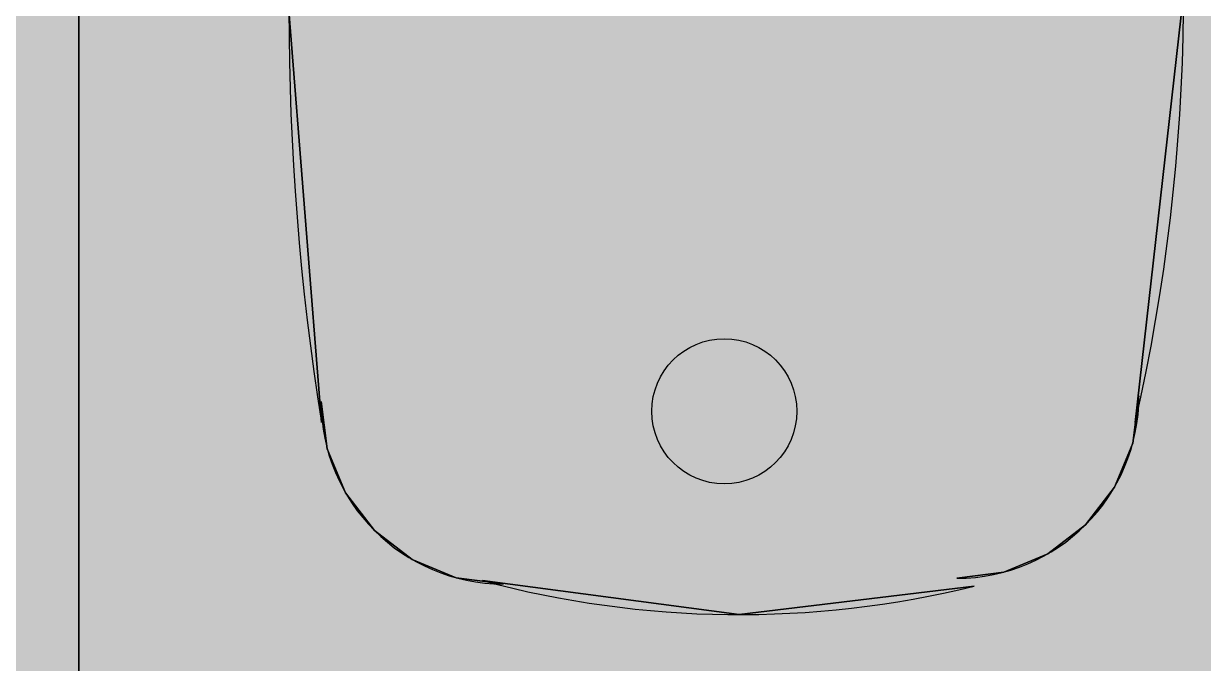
# Model space of a CAD drawing. Header units: inches. Extents: x 613227 to 772276, y -183327 to -97364.
# Drawn here: x 656520.5 to 657006, y -120420 to -120156.9 of the extents above; entities that cross this region are included whole.
import ezdxf

# ---------------------------------------------------------------- set-up
doc = ezdxf.new("R2010")
doc.units = ezdxf.units.IN
doc.header["$MEASUREMENT"] = 0
doc.layers.add('HL-TMP', color=7, linetype='Continuous')
doc.layers.add('SHOPFITTING', color=4, linetype='Continuous')

msp = doc.modelspace()

# ---------------------------------------------------------------- hatches: boundary and pattern name
at = {"layer": 'HL-TMP', "true_color": 0xcccc20}
msp.add_hatch(color=52, dxfattribs=at).paths.add_polyline_path([(657213.35, -119326.6), (656013.35, -119326.6), (656013.35, -118836.6), (653513.35, -118836.6), (653513.35, -117471.6), (653513.35, -114726.6), (653113.36, -114726.6), (653113.36, -114636.6), (652213.36, -114636.6), (652213.36, -115777.1), (652213.36, -118726.6), (652413.35, -118726.6), (652413.35, -118836.6), (650258.35, -118836.6), (650258.35, -114726.6), (647213.35, -114726.6), (647213.35, -118726.6), (647613.35, -118726.6), (647613.35, -119326.6), (647213.35, -119326.6), (647213.35, -124726.6), (647613.35, -124726.6), (647613.35, -125326.6), (647163.35, -125326.6), (647163.35, -130626.6), (647513.35, -130626.6), (647513.35, -131176.6), (650258.35, -131176.6), (650258.35, -127916.59), (651078.35, -127916.59), (657213.35, -127916.59), (657213.35, -124726.35), (656613.35, -124726.35), (656613.35, -125326.6), (656013.35, -125326.6), (656013.35, -124726.35), (657213.35, -124726.35)], flags=16)

# ---------------------------------------------------------------- linework, layer by layer
at = {"layer": 'SHOPFITTING', "linetype": 'Continuous'}
for p, q in [((656543.24, -121326.6), (656543.24, -119526.6)), ((656543.24, -121326.6), (656543.24, -119526.6)), ((656543.24, -119526.6, 880), (656543.24, -121326.6, 880)), ((656543.24, -121326.6), (656543.24, -119526.6)), ((656543.24, -119526.6, 880), (656543.24, -121326.6, 880)), ((656543.24, -121326.6), (656543.24, -119526.6)), ((656543.24, -119526.6, 880), (656543.24, -121326.6, 880)), ((656977.93, -120320.97, 750), (656997.87, -120143.99, 750)), ((656997.87, -120143.99, 880), (656977.93, -120320.97, 880)), ((656977.93, -120320.97, 750), (656997.87, -120143.99, 750)), ((656997.87, -120143.99, 880), (656977.93, -120320.97, 880)), ((656977.93, -120320.97, 750), (656997.87, -120143.99, 750)), ((656997.87, -120143.99, 880), (656977.93, -120320.97, 880)), ((656977.93, -120320.97, 750), (656997.87, -120143.99, 750)), ((656997.87, -120143.99, 880), (656977.93, -120320.97, 880)), ((656977.93, -120320.97, 750), (656997.87, -120143.99, 750)), ((656997.87, -120143.99, 880), (656977.93, -120320.97, 880)), ((656977.93, -120320.97, 750), (656997.87, -120143.99, 750)), ((656997.87, -120143.99, 880), (656977.93, -120320.97, 880)), ((656977.93, -120320.97, 750), (656997.87, -120143.99, 750)), ((656997.87, -120143.99, 880), (656977.93, -120320.97, 880)), ((656977.93, -120320.97, 750), (656997.87, -120143.99, 750)), ((656997.87, -120143.99, 880), (656977.93, -120320.97, 880)), ((656977.93, -120320.97, 750), (656997.87, -120143.99, 750)), ((656997.87, -120143.99, 880), (656977.93, -120320.97, 880)), ((656977.93, -120320.97, 750), (656997.87, -120143.99, 750)), ((656997.87, -120143.99, 880), (656977.93, -120320.97, 880)), ((656629.7, -120151.6, 750), (656643.05, -120320.97, 750)), ((656643.05, -120320.97, 880), (656629.7, -120151.6, 880)), ((656629.7, -120151.6, 750), (656643.05, -120320.97, 750)), ((656643.05, -120320.97, 880), (656629.7, -120151.6, 880)), ((656629.7, -120151.6, 750), (656643.05, -120320.97, 750)), ((656643.05, -120320.97, 880), (656629.7, -120151.6, 880)), ((656629.7, -120151.6, 750), (656643.05, -120320.97, 750)), ((656643.05, -120320.97, 880), (656629.7, -120151.6, 880)), ((656629.7, -120151.6, 750), (656643.05, -120320.97, 750)), ((656643.05, -120320.97, 880), (656629.7, -120151.6, 880)), ((656629.7, -120151.6, 750), (656643.05, -120320.97, 750)), ((656643.05, -120320.97, 880), (656629.7, -120151.6, 880)), ((656629.7, -120151.6, 750), (656643.05, -120320.97, 750)), ((656643.05, -120320.97, 880), (656629.7, -120151.6, 880)), ((656629.7, -120151.6, 750), (656643.05, -120320.97, 750)), ((656643.05, -120320.97, 880), (656629.7, -120151.6, 880)), ((656629.7, -120151.6, 750), (656643.05, -120320.97, 750)), ((656643.05, -120320.97, 880), (656629.7, -120151.6, 880)), ((656629.7, -120151.6, 750), (656643.05, -120320.97, 750)), ((656643.05, -120320.97, 880), (656629.7, -120151.6, 880)), ((656976.93, -120329.41, 750), (656979.49, -120310, 750)), ((656979.49, -120310, 880), (656976.93, -120329.41, 880)), ((656976.93, -120329.41, 750), (656979.49, -120310, 750)), ((656979.49, -120310, 880), (656976.93, -120329.41, 880)), ((656976.93, -120329.41, 750), (656979.49, -120310, 750)), ((656979.49, -120310, 880), (656976.93, -120329.41, 880)), ((656976.93, -120329.41, 750), (656979.49, -120310, 750)), ((656979.49, -120310, 880), (656976.93, -120329.41, 880)), ((656976.93, -120329.41, 750), (656979.49, -120310, 750)), ((656979.49, -120310, 880), (656976.93, -120329.41, 880)), ((656976.93, -120329.41, 750), (656979.49, -120310, 750)), ((656979.49, -120310, 880), (656976.93, -120329.41, 880)), ((656976.93, -120329.41, 750), (656979.49, -120310, 750)), ((656979.49, -120310, 880), (656976.93, -120329.41, 880)), ((656976.93, -120329.41, 750), (656979.49, -120310, 750)), ((656979.49, -120310, 880), (656976.93, -120329.41, 880)), ((656976.93, -120329.41, 750), (656979.49, -120310, 750)), ((656979.49, -120310, 880), (656976.93, -120329.41, 880)), ((656976.93, -120329.41, 750), (656979.49, -120310, 750)), ((656979.49, -120310, 880), (656976.93, -120329.41, 880)), ((656979.49, -120310, 750), (656979.49, -120310, 880)), ((656979.49, -120310, 750), (656979.49, -120310, 880)), ((656979.49, -120310, 750), (656979.49, -120310, 880)), ((656979.49, -120310, 750), (656979.49, -120310, 880)), ((656979.49, -120310, 750), (656979.49, -120310, 880)), ((656979.49, -120310, 750), (656979.49, -120310, 880)), ((656979.49, -120310, 750), (656979.49, -120310, 880)), ((656979.49, -120310, 750), (656979.49, -120310, 880)), ((656979.49, -120310, 750), (656979.49, -120310, 880)), ((656979.49, -120310, 750), (656979.49, -120310, 880)), ((656642.94, -120312.33, 750), (656645.5, -120331.74, 750)), ((656645.5, -120331.74, 880), (656642.94, -120312.33, 880)), ((656642.94, -120312.33, 880), (656642.94, -120312.33, 750)), ((656642.94, -120312.33, 750), (656642.94, -120312.33, 750)), ((656642.94, -120312.33, 750), (656645.5, -120331.74, 750)), ((656645.5, -120331.74, 880), (656642.94, -120312.33, 880)), ((656642.94, -120312.33, 880), (656642.94, -120312.33, 750)), ((656642.94, -120312.33, 750), (656642.94, -120312.33, 750)), ((656642.94, -120312.33, 750), (656645.5, -120331.74, 750)), ((656645.5, -120331.74, 880), (656642.94, -120312.33, 880)), ((656642.94, -120312.33, 880), (656642.94, -120312.33, 750)), ((656642.94, -120312.33, 750), (656642.94, -120312.33, 750)), ((656642.94, -120312.33, 750), (656645.5, -120331.74, 750)), ((656645.5, -120331.74, 880), (656642.94, -120312.33, 880)), ((656642.94, -120312.33, 880), (656642.94, -120312.33, 750)), ((656642.94, -120312.33, 750), (656642.94, -120312.33, 750)), ((656642.94, -120312.33, 750), (656645.5, -120331.74, 750)), ((656645.5, -120331.74, 880), (656642.94, -120312.33, 880)), ((656642.94, -120312.33, 880), (656642.94, -120312.33, 750)), ((656642.94, -120312.33, 750), (656642.94, -120312.33, 750)), ((656642.94, -120312.33, 750), (656645.5, -120331.74, 750)), ((656645.5, -120331.74, 880), (656642.94, -120312.33, 880)), ((656642.94, -120312.33, 880), (656642.94, -120312.33, 750)), ((656642.94, -120312.33, 750), (656642.94, -120312.33, 750)), ((656642.94, -120312.33, 750), (656645.5, -120331.74, 750)), ((656645.5, -120331.74, 880), (656642.94, -120312.33, 880)), ((656642.94, -120312.33, 880), (656642.94, -120312.33, 750)), ((656642.94, -120312.33, 750), (656642.94, -120312.33, 750)), ((656642.94, -120312.33, 750), (656645.5, -120331.74, 750)), ((656645.5, -120331.74, 880), (656642.94, -120312.33, 880)), ((656642.94, -120312.33, 880), (656642.94, -120312.33, 750)), ((656642.94, -120312.33, 750), (656642.94, -120312.33, 750)), ((656642.94, -120312.33, 750), (656645.5, -120331.74, 750)), ((656645.5, -120331.74, 880), (656642.94, -120312.33, 880)), ((656642.94, -120312.33, 880), (656642.94, -120312.33, 750)), ((656642.94, -120312.33, 750), (656642.94, -120312.33, 750)), ((656642.94, -120312.33, 750), (656645.5, -120331.74, 750)), ((656645.5, -120331.74, 880), (656642.94, -120312.33, 880)), ((656642.94, -120312.33, 880), (656642.94, -120312.33, 750)), ((656642.94, -120312.33, 750), (656642.94, -120312.33, 750)), ((656643.05, -120320.97, 750), (656643.05, -120320.97, 880)), ((656643.05, -120320.97, 750), (656643.05, -120320.97, 880)), ((656643.05, -120320.97, 750), (656643.05, -120320.97, 880)), ((656643.05, -120320.97, 750), (656643.05, -120320.97, 880)), ((656643.05, -120320.97, 750), (656643.05, -120320.97, 880)), ((656643.05, -120320.97, 750), (656643.05, -120320.97, 880)), ((656643.05, -120320.97, 750), (656643.05, -120320.97, 880)), ((656643.05, -120320.97, 750), (656643.05, -120320.97, 880)), ((656643.05, -120320.97, 750), (656643.05, -120320.97, 880)), ((656643.05, -120320.97, 750), (656643.05, -120320.97, 880)), ((656977.93, -120320.97, 880), (656977.93, -120320.97, 750)), ((656977.93, -120320.97, 750), (656977.93, -120320.97, 750)), ((656977.93, -120320.97, 880), (656977.93, -120320.97, 750)), ((656977.93, -120320.97, 750), (656977.93, -120320.97, 750)), ((656977.93, -120320.97, 880), (656977.93, -120320.97, 750)), ((656977.93, -120320.97, 750), (656977.93, -120320.97, 750)), ((656977.93, -120320.97, 880), (656977.93, -120320.97, 750)), ((656977.93, -120320.97, 750), (656977.93, -120320.97, 750)), ((656977.93, -120320.97, 880), (656977.93, -120320.97, 750)), ((656977.93, -120320.97, 750), (656977.93, -120320.97, 750)), ((656977.93, -120320.97, 880), (656977.93, -120320.97, 750)), ((656977.93, -120320.97, 750), (656977.93, -120320.97, 750)), ((656977.93, -120320.97, 880), (656977.93, -120320.97, 750)), ((656977.93, -120320.97, 750), (656977.93, -120320.97, 750)), ((656977.93, -120320.97, 880), (656977.93, -120320.97, 750)), ((656977.93, -120320.97, 750), (656977.93, -120320.97, 750)), ((656977.93, -120320.97, 880), (656977.93, -120320.97, 750)), ((656977.93, -120320.97, 750), (656977.93, -120320.97, 750)), ((656977.93, -120320.97, 880), (656977.93, -120320.97, 750)), ((656977.93, -120320.97, 750), (656977.93, -120320.97, 750)), ((656969.44, -120347.5, 750), (656976.93, -120329.41, 750)), ((656976.93, -120329.41, 880), (656969.44, -120347.5, 880)), ((656969.44, -120347.5, 750), (656976.93, -120329.41, 750)), ((656976.93, -120329.41, 880), (656969.44, -120347.5, 880)), ((656969.44, -120347.5, 750), (656976.93, -120329.41, 750)), ((656976.93, -120329.41, 880), (656969.44, -120347.5, 880)), ((656969.44, -120347.5, 750), (656976.93, -120329.41, 750)), ((656976.93, -120329.41, 880), (656969.44, -120347.5, 880)), ((656969.44, -120347.5, 750), (656976.93, -120329.41, 750)), ((656976.93, -120329.41, 880), (656969.44, -120347.5, 880)), ((656969.44, -120347.5, 750), (656976.93, -120329.41, 750)), ((656976.93, -120329.41, 880), (656969.44, -120347.5, 880)), ((656969.44, -120347.5, 750), (656976.93, -120329.41, 750)), ((656976.93, -120329.41, 880), (656969.44, -120347.5, 880)), ((656969.44, -120347.5, 750), (656976.93, -120329.41, 750)), ((656976.93, -120329.41, 880), (656969.44, -120347.5, 880)), ((656969.44, -120347.5, 750), (656976.93, -120329.41, 750)), ((656976.93, -120329.41, 880), (656969.44, -120347.5, 880)), ((656969.44, -120347.5, 750), (656976.93, -120329.41, 750)), ((656976.93, -120329.41, 880), (656969.44, -120347.5, 880)), ((656976.93, -120329.41, 880), (656976.93, -120329.41, 750)), ((656976.93, -120329.41, 750), (656976.93, -120329.41, 750)), ((656976.93, -120329.41, 750), (656976.93, -120329.41, 880)), ((656976.93, -120329.41, 880), (656976.93, -120329.41, 750)), ((656976.93, -120329.41, 750), (656976.93, -120329.41, 750)), ((656976.93, -120329.41, 750), (656976.93, -120329.41, 880)), ((656976.93, -120329.41, 880), (656976.93, -120329.41, 750)), ((656976.93, -120329.41, 750), (656976.93, -120329.41, 750)), ((656976.93, -120329.41, 750), (656976.93, -120329.41, 880)), ((656976.93, -120329.41, 880), (656976.93, -120329.41, 750)), ((656976.93, -120329.41, 750), (656976.93, -120329.41, 750)), ((656976.93, -120329.41, 750), (656976.93, -120329.41, 880)), ((656976.93, -120329.41, 880), (656976.93, -120329.41, 750)), ((656976.93, -120329.41, 750), (656976.93, -120329.41, 750)), ((656976.93, -120329.41, 750), (656976.93, -120329.41, 880)), ((656976.93, -120329.41, 880), (656976.93, -120329.41, 750)), ((656976.93, -120329.41, 750), (656976.93, -120329.41, 750)), ((656976.93, -120329.41, 750), (656976.93, -120329.41, 880)), ((656976.93, -120329.41, 880), (656976.93, -120329.41, 750)), ((656976.93, -120329.41, 750), (656976.93, -120329.41, 750)), ((656976.93, -120329.41, 750), (656976.93, -120329.41, 880)), ((656976.93, -120329.41, 880), (656976.93, -120329.41, 750)), ((656976.93, -120329.41, 750), (656976.93, -120329.41, 750)), ((656976.93, -120329.41, 750), (656976.93, -120329.41, 880)), ((656976.93, -120329.41, 880), (656976.93, -120329.41, 750)), ((656976.93, -120329.41, 750), (656976.93, -120329.41, 750)), ((656976.93, -120329.41, 750), (656976.93, -120329.41, 880)), ((656976.93, -120329.41, 880), (656976.93, -120329.41, 750)), ((656976.93, -120329.41, 750), (656976.93, -120329.41, 750)), ((656976.93, -120329.41, 750), (656976.93, -120329.41, 880)), ((656645.5, -120331.74, 750), (656652.99, -120349.83, 750)), ((656652.99, -120349.83, 880), (656645.5, -120331.74, 880)), ((656645.5, -120331.74, 880), (656645.5, -120331.74, 750)), ((656645.5, -120331.74, 750), (656645.5, -120331.74, 750)), ((656645.5, -120331.74, 750), (656645.5, -120331.74, 880)), ((656645.5, -120331.74, 750), (656652.99, -120349.83, 750)), ((656652.99, -120349.83, 880), (656645.5, -120331.74, 880)), ((656645.5, -120331.74, 880), (656645.5, -120331.74, 750)), ((656645.5, -120331.74, 750), (656645.5, -120331.74, 750)), ((656645.5, -120331.74, 750), (656645.5, -120331.74, 880)), ((656645.5, -120331.74, 750), (656652.99, -120349.83, 750)), ((656652.99, -120349.83, 880), (656645.5, -120331.74, 880)), ((656645.5, -120331.74, 880), (656645.5, -120331.74, 750)), ((656645.5, -120331.74, 750), (656645.5, -120331.74, 750)), ((656645.5, -120331.74, 750), (656645.5, -120331.74, 880)), ((656645.5, -120331.74, 750), (656652.99, -120349.83, 750)), ((656652.99, -120349.83, 880), (656645.5, -120331.74, 880)), ((656645.5, -120331.74, 880), (656645.5, -120331.74, 750)), ((656645.5, -120331.74, 750), (656645.5, -120331.74, 750)), ((656645.5, -120331.74, 750), (656645.5, -120331.74, 880)), ((656645.5, -120331.74, 750), (656652.99, -120349.83, 750)), ((656652.99, -120349.83, 880), (656645.5, -120331.74, 880)), ((656645.5, -120331.74, 880), (656645.5, -120331.74, 750)), ((656645.5, -120331.74, 750), (656645.5, -120331.74, 750)), ((656645.5, -120331.74, 750), (656645.5, -120331.74, 880)), ((656645.5, -120331.74, 750), (656652.99, -120349.83, 750)), ((656652.99, -120349.83, 880), (656645.5, -120331.74, 880)), ((656645.5, -120331.74, 880), (656645.5, -120331.74, 750)), ((656645.5, -120331.74, 750), (656645.5, -120331.74, 750)), ((656645.5, -120331.74, 750), (656645.5, -120331.74, 880)), ((656645.5, -120331.74, 750), (656652.99, -120349.83, 750)), ((656652.99, -120349.83, 880), (656645.5, -120331.74, 880)), ((656645.5, -120331.74, 880), (656645.5, -120331.74, 750)), ((656645.5, -120331.74, 750), (656645.5, -120331.74, 750)), ((656645.5, -120331.74, 750), (656645.5, -120331.74, 880)), ((656645.5, -120331.74, 750), (656652.99, -120349.83, 750)), ((656652.99, -120349.83, 880), (656645.5, -120331.74, 880)), ((656645.5, -120331.74, 880), (656645.5, -120331.74, 750)), ((656645.5, -120331.74, 750), (656645.5, -120331.74, 750)), ((656645.5, -120331.74, 750), (656645.5, -120331.74, 880)), ((656645.5, -120331.74, 750), (656652.99, -120349.83, 750)), ((656652.99, -120349.83, 880), (656645.5, -120331.74, 880)), ((656645.5, -120331.74, 880), (656645.5, -120331.74, 750)), ((656645.5, -120331.74, 750), (656645.5, -120331.74, 750)), ((656645.5, -120331.74, 750), (656645.5, -120331.74, 880)), ((656645.5, -120331.74, 750), (656652.99, -120349.83, 750)), ((656652.99, -120349.83, 880), (656645.5, -120331.74, 880)), ((656645.5, -120331.74, 880), (656645.5, -120331.74, 750)), ((656645.5, -120331.74, 750), (656645.5, -120331.74, 750)), ((656645.5, -120331.74, 750), (656645.5, -120331.74, 880)), ((656652.99, -120349.83, 750), (656664.91, -120365.36, 750)), ((656664.91, -120365.36, 880), (656652.99, -120349.83, 880)), ((656652.99, -120349.83, 880), (656652.99, -120349.83, 750)), ((656652.99, -120349.83, 750), (656652.99, -120349.83, 750)), ((656652.99, -120349.83, 750), (656652.99, -120349.83, 880)), ((656652.99, -120349.83, 750), (656664.91, -120365.36, 750)), ((656664.91, -120365.36, 880), (656652.99, -120349.83, 880)), ((656652.99, -120349.83, 880), (656652.99, -120349.83, 750)), ((656652.99, -120349.83, 750), (656652.99, -120349.83, 750)), ((656652.99, -120349.83, 750), (656652.99, -120349.83, 880)), ((656652.99, -120349.83, 750), (656664.91, -120365.36, 750)), ((656664.91, -120365.36, 880), (656652.99, -120349.83, 880)), ((656652.99, -120349.83, 880), (656652.99, -120349.83, 750)), ((656652.99, -120349.83, 750), (656652.99, -120349.83, 750)), ((656652.99, -120349.83, 750), (656652.99, -120349.83, 880)), ((656652.99, -120349.83, 750), (656664.91, -120365.36, 750)), ((656664.91, -120365.36, 880), (656652.99, -120349.83, 880)), ((656652.99, -120349.83, 880), (656652.99, -120349.83, 750)), ((656652.99, -120349.83, 750), (656652.99, -120349.83, 750)), ((656652.99, -120349.83, 750), (656652.99, -120349.83, 880)), ((656652.99, -120349.83, 750), (656664.91, -120365.36, 750)), ((656664.91, -120365.36, 880), (656652.99, -120349.83, 880)), ((656652.99, -120349.83, 880), (656652.99, -120349.83, 750)), ((656652.99, -120349.83, 750), (656652.99, -120349.83, 750)), ((656652.99, -120349.83, 750), (656652.99, -120349.83, 880)), ((656652.99, -120349.83, 750), (656664.91, -120365.36, 750)), ((656664.91, -120365.36, 880), (656652.99, -120349.83, 880)), ((656652.99, -120349.83, 880), (656652.99, -120349.83, 750)), ((656652.99, -120349.83, 750), (656652.99, -120349.83, 750)), ((656652.99, -120349.83, 750), (656652.99, -120349.83, 880)), ((656652.99, -120349.83, 750), (656664.91, -120365.36, 750)), ((656664.91, -120365.36, 880), (656652.99, -120349.83, 880)), ((656652.99, -120349.83, 880), (656652.99, -120349.83, 750)), ((656652.99, -120349.83, 750), (656652.99, -120349.83, 750)), ((656652.99, -120349.83, 750), (656652.99, -120349.83, 880)), ((656652.99, -120349.83, 750), (656664.91, -120365.36, 750)), ((656664.91, -120365.36, 880), (656652.99, -120349.83, 880)), ((656652.99, -120349.83, 880), (656652.99, -120349.83, 750)), ((656652.99, -120349.83, 750), (656652.99, -120349.83, 750)), ((656652.99, -120349.83, 750), (656652.99, -120349.83, 880)), ((656652.99, -120349.83, 750), (656664.91, -120365.36, 750)), ((656664.91, -120365.36, 880), (656652.99, -120349.83, 880)), ((656652.99, -120349.83, 880), (656652.99, -120349.83, 750)), ((656652.99, -120349.83, 750), (656652.99, -120349.83, 750)), ((656652.99, -120349.83, 750), (656652.99, -120349.83, 880)), ((656652.99, -120349.83, 750), (656664.91, -120365.36, 750)), ((656664.91, -120365.36, 880), (656652.99, -120349.83, 880)), ((656652.99, -120349.83, 880), (656652.99, -120349.83, 750)), ((656652.99, -120349.83, 750), (656652.99, -120349.83, 750)), ((656652.99, -120349.83, 750), (656652.99, -120349.83, 880)), ((656957.52, -120363.04, 750), (656969.44, -120347.5, 750)), ((656969.44, -120347.5, 880), (656957.52, -120363.04, 880)), ((656957.52, -120363.04, 750), (656969.44, -120347.5, 750)), ((656969.44, -120347.5, 880), (656957.52, -120363.04, 880)), ((656957.52, -120363.04, 750), (656969.44, -120347.5, 750)), ((656969.44, -120347.5, 880), (656957.52, -120363.04, 880)), ((656957.52, -120363.04, 750), (656969.44, -120347.5, 750)), ((656969.44, -120347.5, 880), (656957.52, -120363.04, 880)), ((656957.52, -120363.04, 750), (656969.44, -120347.5, 750)), ((656969.44, -120347.5, 880), (656957.52, -120363.04, 880)), ((656957.52, -120363.04, 750), (656969.44, -120347.5, 750)), ((656969.44, -120347.5, 880), (656957.52, -120363.04, 880)), ((656957.52, -120363.04, 750), (656969.44, -120347.5, 750)), ((656969.44, -120347.5, 880), (656957.52, -120363.04, 880)), ((656957.52, -120363.04, 750), (656969.44, -120347.5, 750)), ((656969.44, -120347.5, 880), (656957.52, -120363.04, 880)), ((656957.52, -120363.04, 750), (656969.44, -120347.5, 750)), ((656969.44, -120347.5, 880), (656957.52, -120363.04, 880)), ((656957.52, -120363.04, 750), (656969.44, -120347.5, 750)), ((656969.44, -120347.5, 880), (656957.52, -120363.04, 880)), ((656969.44, -120347.5, 880), (656969.44, -120347.5, 750)), ((656969.44, -120347.5, 750), (656969.44, -120347.5, 750)), ((656969.44, -120347.5, 750), (656969.44, -120347.5, 880)), ((656969.44, -120347.5, 880), (656969.44, -120347.5, 750)), ((656969.44, -120347.5, 750), (656969.44, -120347.5, 750)), ((656969.44, -120347.5, 750), (656969.44, -120347.5, 880)), ((656969.44, -120347.5, 880), (656969.44, -120347.5, 750)), ((656969.44, -120347.5, 750), (656969.44, -120347.5, 750)), ((656969.44, -120347.5, 750), (656969.44, -120347.5, 880)), ((656969.44, -120347.5, 880), (656969.44, -120347.5, 750)), ((656969.44, -120347.5, 750), (656969.44, -120347.5, 750)), ((656969.44, -120347.5, 750), (656969.44, -120347.5, 880)), ((656969.44, -120347.5, 880), (656969.44, -120347.5, 750)), ((656969.44, -120347.5, 750), (656969.44, -120347.5, 750)), ((656969.44, -120347.5, 750), (656969.44, -120347.5, 880)), ((656969.44, -120347.5, 880), (656969.44, -120347.5, 750)), ((656969.44, -120347.5, 750), (656969.44, -120347.5, 750)), ((656969.44, -120347.5, 750), (656969.44, -120347.5, 880)), ((656969.44, -120347.5, 880), (656969.44, -120347.5, 750)), ((656969.44, -120347.5, 750), (656969.44, -120347.5, 750)), ((656969.44, -120347.5, 750), (656969.44, -120347.5, 880)), ((656969.44, -120347.5, 880), (656969.44, -120347.5, 750)), ((656969.44, -120347.5, 750), (656969.44, -120347.5, 750)), ((656969.44, -120347.5, 750), (656969.44, -120347.5, 880)), ((656969.44, -120347.5, 880), (656969.44, -120347.5, 750)), ((656969.44, -120347.5, 750), (656969.44, -120347.5, 750)), ((656969.44, -120347.5, 750), (656969.44, -120347.5, 880)), ((656969.44, -120347.5, 880), (656969.44, -120347.5, 750)), ((656969.44, -120347.5, 750), (656969.44, -120347.5, 750)), ((656969.44, -120347.5, 750), (656969.44, -120347.5, 880)), ((656941.99, -120374.96, 750), (656957.52, -120363.04, 750)), ((656957.52, -120363.04, 880), (656941.99, -120374.96, 880)), ((656941.99, -120374.96, 750), (656957.52, -120363.04, 750)), ((656957.52, -120363.04, 880), (656941.99, -120374.96, 880)), ((656941.99, -120374.96, 750), (656957.52, -120363.04, 750)), ((656957.52, -120363.04, 880), (656941.99, -120374.96, 880)), ((656941.99, -120374.96, 750), (656957.52, -120363.04, 750)), ((656957.52, -120363.04, 880), (656941.99, -120374.96, 880)), ((656941.99, -120374.96, 750), (656957.52, -120363.04, 750)), ((656957.52, -120363.04, 880), (656941.99, -120374.96, 880)), ((656941.99, -120374.96, 750), (656957.52, -120363.04, 750)), ((656957.52, -120363.04, 880), (656941.99, -120374.96, 880)), ((656941.99, -120374.96, 750), (656957.52, -120363.04, 750)), ((656957.52, -120363.04, 880), (656941.99, -120374.96, 880)), ((656941.99, -120374.96, 750), (656957.52, -120363.04, 750)), ((656957.52, -120363.04, 880), (656941.99, -120374.96, 880)), ((656941.99, -120374.96, 750), (656957.52, -120363.04, 750)), ((656957.52, -120363.04, 880), (656941.99, -120374.96, 880)), ((656941.99, -120374.96, 750), (656957.52, -120363.04, 750)), ((656957.52, -120363.04, 880), (656941.99, -120374.96, 880)), ((656957.52, -120363.04, 880), (656957.52, -120363.04, 750)), ((656957.52, -120363.04, 750), (656957.52, -120363.04, 750)), ((656957.52, -120363.04, 750), (656957.52, -120363.04, 880)), ((656957.52, -120363.04, 880), (656957.52, -120363.04, 750)), ((656957.52, -120363.04, 750), (656957.52, -120363.04, 750)), ((656957.52, -120363.04, 750), (656957.52, -120363.04, 880)), ((656957.52, -120363.04, 880), (656957.52, -120363.04, 750)), ((656957.52, -120363.04, 750), (656957.52, -120363.04, 750)), ((656957.52, -120363.04, 750), (656957.52, -120363.04, 880)), ((656957.52, -120363.04, 880), (656957.52, -120363.04, 750)), ((656957.52, -120363.04, 750), (656957.52, -120363.04, 750)), ((656957.52, -120363.04, 750), (656957.52, -120363.04, 880)), ((656957.52, -120363.04, 880), (656957.52, -120363.04, 750)), ((656957.52, -120363.04, 750), (656957.52, -120363.04, 750)), ((656957.52, -120363.04, 750), (656957.52, -120363.04, 880)), ((656957.52, -120363.04, 880), (656957.52, -120363.04, 750)), ((656957.52, -120363.04, 750), (656957.52, -120363.04, 750)), ((656957.52, -120363.04, 750), (656957.52, -120363.04, 880)), ((656957.52, -120363.04, 880), (656957.52, -120363.04, 750)), ((656957.52, -120363.04, 750), (656957.52, -120363.04, 750)), ((656957.52, -120363.04, 750), (656957.52, -120363.04, 880)), ((656957.52, -120363.04, 880), (656957.52, -120363.04, 750)), ((656957.52, -120363.04, 750), (656957.52, -120363.04, 750)), ((656957.52, -120363.04, 750), (656957.52, -120363.04, 880)), ((656957.52, -120363.04, 880), (656957.52, -120363.04, 750)), ((656957.52, -120363.04, 750), (656957.52, -120363.04, 750)), ((656957.52, -120363.04, 750), (656957.52, -120363.04, 880)), ((656957.52, -120363.04, 880), (656957.52, -120363.04, 750)), ((656957.52, -120363.04, 750), (656957.52, -120363.04, 750)), ((656957.52, -120363.04, 750), (656957.52, -120363.04, 880)), ((656664.91, -120365.36, 750), (656680.44, -120377.28, 750)), ((656680.44, -120377.28, 880), (656664.91, -120365.36, 880)), ((656664.91, -120365.36, 880), (656664.91, -120365.36, 750)), ((656664.91, -120365.36, 750), (656664.91, -120365.36, 750)), ((656664.91, -120365.36, 750), (656664.91, -120365.36, 880)), ((656664.91, -120365.36, 750), (656680.44, -120377.28, 750)), ((656680.44, -120377.28, 880), (656664.91, -120365.36, 880)), ((656664.91, -120365.36, 880), (656664.91, -120365.36, 750)), ((656664.91, -120365.36, 750), (656664.91, -120365.36, 750)), ((656664.91, -120365.36, 750), (656664.91, -120365.36, 880)), ((656664.91, -120365.36, 750), (656680.44, -120377.28, 750)), ((656680.44, -120377.28, 880), (656664.91, -120365.36, 880)), ((656664.91, -120365.36, 880), (656664.91, -120365.36, 750)), ((656664.91, -120365.36, 750), (656664.91, -120365.36, 750)), ((656664.91, -120365.36, 750), (656664.91, -120365.36, 880)), ((656664.91, -120365.36, 750), (656680.44, -120377.28, 750)), ((656680.44, -120377.28, 880), (656664.91, -120365.36, 880)), ((656664.91, -120365.36, 880), (656664.91, -120365.36, 750)), ((656664.91, -120365.36, 750), (656664.91, -120365.36, 750)), ((656664.91, -120365.36, 750), (656664.91, -120365.36, 880)), ((656664.91, -120365.36, 750), (656680.44, -120377.28, 750)), ((656680.44, -120377.28, 880), (656664.91, -120365.36, 880)), ((656664.91, -120365.36, 880), (656664.91, -120365.36, 750)), ((656664.91, -120365.36, 750), (656664.91, -120365.36, 750)), ((656664.91, -120365.36, 750), (656664.91, -120365.36, 880)), ((656664.91, -120365.36, 750), (656680.44, -120377.28, 750)), ((656680.44, -120377.28, 880), (656664.91, -120365.36, 880)), ((656664.91, -120365.36, 880), (656664.91, -120365.36, 750)), ((656664.91, -120365.36, 750), (656664.91, -120365.36, 750)), ((656664.91, -120365.36, 750), (656664.91, -120365.36, 880)), ((656664.91, -120365.36, 750), (656680.44, -120377.28, 750)), ((656680.44, -120377.28, 880), (656664.91, -120365.36, 880)), ((656664.91, -120365.36, 880), (656664.91, -120365.36, 750)), ((656664.91, -120365.36, 750), (656664.91, -120365.36, 750)), ((656664.91, -120365.36, 750), (656664.91, -120365.36, 880)), ((656664.91, -120365.36, 750), (656680.44, -120377.28, 750)), ((656680.44, -120377.28, 880), (656664.91, -120365.36, 880)), ((656664.91, -120365.36, 880), (656664.91, -120365.36, 750)), ((656664.91, -120365.36, 750), (656664.91, -120365.36, 750)), ((656664.91, -120365.36, 750), (656664.91, -120365.36, 880)), ((656664.91, -120365.36, 750), (656680.44, -120377.28, 750)), ((656680.44, -120377.28, 880), (656664.91, -120365.36, 880)), ((656664.91, -120365.36, 880), (656664.91, -120365.36, 750)), ((656664.91, -120365.36, 750), (656664.91, -120365.36, 750)), ((656664.91, -120365.36, 750), (656664.91, -120365.36, 880)), ((656664.91, -120365.36, 750), (656680.44, -120377.28, 750)), ((656680.44, -120377.28, 880), (656664.91, -120365.36, 880)), ((656664.91, -120365.36, 880), (656664.91, -120365.36, 750)), ((656664.91, -120365.36, 750), (656664.91, -120365.36, 750)), ((656664.91, -120365.36, 750), (656664.91, -120365.36, 880)), ((656680.44, -120377.28, 750), (656698.53, -120384.77, 750)), ((656698.53, -120384.77, 880), (656680.44, -120377.28, 880)), ((656680.44, -120377.28, 880), (656680.44, -120377.28, 750)), ((656680.44, -120377.28, 750), (656680.44, -120377.28, 750)), ((656680.44, -120377.28, 750), (656680.44, -120377.28, 880)), ((656680.44, -120377.28, 750), (656698.53, -120384.77, 750)), ((656698.53, -120384.77, 880), (656680.44, -120377.28, 880)), ((656680.44, -120377.28, 880), (656680.44, -120377.28, 750)), ((656680.44, -120377.28, 750), (656680.44, -120377.28, 750)), ((656680.44, -120377.28, 750), (656680.44, -120377.28, 880)), ((656680.44, -120377.28, 750), (656698.53, -120384.77, 750)), ((656698.53, -120384.77, 880), (656680.44, -120377.28, 880)), ((656680.44, -120377.28, 880), (656680.44, -120377.28, 750)), ((656680.44, -120377.28, 750), (656680.44, -120377.28, 750)), ((656680.44, -120377.28, 750), (656680.44, -120377.28, 880)), ((656680.44, -120377.28, 750), (656698.53, -120384.77, 750)), ((656698.53, -120384.77, 880), (656680.44, -120377.28, 880)), ((656680.44, -120377.28, 880), (656680.44, -120377.28, 750)), ((656680.44, -120377.28, 750), (656680.44, -120377.28, 750)), ((656680.44, -120377.28, 750), (656680.44, -120377.28, 880)), ((656680.44, -120377.28, 750), (656698.53, -120384.77, 750)), ((656698.53, -120384.77, 880), (656680.44, -120377.28, 880)), ((656680.44, -120377.28, 880), (656680.44, -120377.28, 750)), ((656680.44, -120377.28, 750), (656680.44, -120377.28, 750)), ((656680.44, -120377.28, 750), (656680.44, -120377.28, 880)), ((656680.44, -120377.28, 750), (656698.53, -120384.77, 750)), ((656698.53, -120384.77, 880), (656680.44, -120377.28, 880)), ((656680.44, -120377.28, 880), (656680.44, -120377.28, 750)), ((656680.44, -120377.28, 750), (656680.44, -120377.28, 750)), ((656680.44, -120377.28, 750), (656680.44, -120377.28, 880)), ((656680.44, -120377.28, 750), (656698.53, -120384.77, 750)), ((656698.53, -120384.77, 880), (656680.44, -120377.28, 880)), ((656680.44, -120377.28, 880), (656680.44, -120377.28, 750)), ((656680.44, -120377.28, 750), (656680.44, -120377.28, 750)), ((656680.44, -120377.28, 750), (656680.44, -120377.28, 880)), ((656680.44, -120377.28, 750), (656698.53, -120384.77, 750)), ((656698.53, -120384.77, 880), (656680.44, -120377.28, 880)), ((656680.44, -120377.28, 880), (656680.44, -120377.28, 750)), ((656680.44, -120377.28, 750), (656680.44, -120377.28, 750)), ((656680.44, -120377.28, 750), (656680.44, -120377.28, 880)), ((656680.44, -120377.28, 750), (656698.53, -120384.77, 750)), ((656698.53, -120384.77, 880), (656680.44, -120377.28, 880)), ((656680.44, -120377.28, 880), (656680.44, -120377.28, 750)), ((656680.44, -120377.28, 750), (656680.44, -120377.28, 750)), ((656680.44, -120377.28, 750), (656680.44, -120377.28, 880)), ((656680.44, -120377.28, 750), (656698.53, -120384.77, 750)), ((656698.53, -120384.77, 880), (656680.44, -120377.28, 880)), ((656680.44, -120377.28, 880), (656680.44, -120377.28, 750)), ((656680.44, -120377.28, 750), (656680.44, -120377.28, 750)), ((656680.44, -120377.28, 750), (656680.44, -120377.28, 880)), ((656923.9, -120382.45, 750), (656941.99, -120374.96, 750)), ((656941.99, -120374.96, 880), (656923.9, -120382.45, 880)), ((656923.9, -120382.45, 750), (656941.99, -120374.96, 750)), ((656941.99, -120374.96, 880), (656923.9, -120382.45, 880)), ((656923.9, -120382.45, 750), (656941.99, -120374.96, 750)), ((656941.99, -120374.96, 880), (656923.9, -120382.45, 880)), ((656923.9, -120382.45, 750), (656941.99, -120374.96, 750)), ((656941.99, -120374.96, 880), (656923.9, -120382.45, 880)), ((656923.9, -120382.45, 750), (656941.99, -120374.96, 750)), ((656941.99, -120374.96, 880), (656923.9, -120382.45, 880)), ((656923.9, -120382.45, 750), (656941.99, -120374.96, 750)), ((656941.99, -120374.96, 880), (656923.9, -120382.45, 880)), ((656923.9, -120382.45, 750), (656941.99, -120374.96, 750)), ((656941.99, -120374.96, 880), (656923.9, -120382.45, 880)), ((656923.9, -120382.45, 750), (656941.99, -120374.96, 750)), ((656941.99, -120374.96, 880), (656923.9, -120382.45, 880)), ((656923.9, -120382.45, 750), (656941.99, -120374.96, 750)), ((656941.99, -120374.96, 880), (656923.9, -120382.45, 880)), ((656923.9, -120382.45, 750), (656941.99, -120374.96, 750)), ((656941.99, -120374.96, 880), (656923.9, -120382.45, 880)), ((656941.99, -120374.96, 880), (656941.99, -120374.96, 750)), ((656941.99, -120374.96, 750), (656941.99, -120374.96, 750)), ((656941.99, -120374.96, 750), (656941.99, -120374.96, 880)), ((656941.99, -120374.96, 880), (656941.99, -120374.96, 750)), ((656941.99, -120374.96, 750), (656941.99, -120374.96, 750)), ((656941.99, -120374.96, 750), (656941.99, -120374.96, 880)), ((656941.99, -120374.96, 880), (656941.99, -120374.96, 750)), ((656941.99, -120374.96, 750), (656941.99, -120374.96, 750)), ((656941.99, -120374.96, 750), (656941.99, -120374.96, 880)), ((656941.99, -120374.96, 880), (656941.99, -120374.96, 750)), ((656941.99, -120374.96, 750), (656941.99, -120374.96, 750)), ((656941.99, -120374.96, 750), (656941.99, -120374.96, 880)), ((656941.99, -120374.96, 880), (656941.99, -120374.96, 750)), ((656941.99, -120374.96, 750), (656941.99, -120374.96, 750)), ((656941.99, -120374.96, 750), (656941.99, -120374.96, 880)), ((656941.99, -120374.96, 880), (656941.99, -120374.96, 750)), ((656941.99, -120374.96, 750), (656941.99, -120374.96, 750)), ((656941.99, -120374.96, 750), (656941.99, -120374.96, 880)), ((656941.99, -120374.96, 880), (656941.99, -120374.96, 750)), ((656941.99, -120374.96, 750), (656941.99, -120374.96, 750)), ((656941.99, -120374.96, 750), (656941.99, -120374.96, 880)), ((656941.99, -120374.96, 880), (656941.99, -120374.96, 750)), ((656941.99, -120374.96, 750), (656941.99, -120374.96, 750)), ((656941.99, -120374.96, 750), (656941.99, -120374.96, 880)), ((656941.99, -120374.96, 880), (656941.99, -120374.96, 750)), ((656941.99, -120374.96, 750), (656941.99, -120374.96, 750)), ((656941.99, -120374.96, 750), (656941.99, -120374.96, 880)), ((656941.99, -120374.96, 880), (656941.99, -120374.96, 750)), ((656941.99, -120374.96, 750), (656941.99, -120374.96, 750)), ((656941.99, -120374.96, 750), (656941.99, -120374.96, 880)), ((656904.49, -120385, 750), (656923.9, -120382.45, 750)), ((656923.9, -120382.45, 880), (656904.49, -120385, 880)), ((656904.49, -120385, 750), (656923.9, -120382.45, 750)), ((656923.9, -120382.45, 880), (656904.49, -120385, 880)), ((656904.49, -120385, 750), (656923.9, -120382.45, 750)), ((656923.9, -120382.45, 880), (656904.49, -120385, 880)), ((656904.49, -120385, 750), (656923.9, -120382.45, 750)), ((656923.9, -120382.45, 880), (656904.49, -120385, 880)), ((656904.49, -120385, 750), (656923.9, -120382.45, 750)), ((656923.9, -120382.45, 880), (656904.49, -120385, 880)), ((656904.49, -120385, 750), (656923.9, -120382.45, 750)), ((656923.9, -120382.45, 880), (656904.49, -120385, 880)), ((656904.49, -120385, 750), (656923.9, -120382.45, 750)), ((656923.9, -120382.45, 880), (656904.49, -120385, 880)), ((656904.49, -120385, 750), (656923.9, -120382.45, 750)), ((656923.9, -120382.45, 880), (656904.49, -120385, 880)), ((656904.49, -120385, 750), (656923.9, -120382.45, 750)), ((656923.9, -120382.45, 880), (656904.49, -120385, 880)), ((656904.49, -120385, 750), (656923.9, -120382.45, 750)), ((656923.9, -120382.45, 880), (656904.49, -120385, 880)), ((656923.9, -120382.45, 880), (656923.9, -120382.45, 750)), ((656923.9, -120382.45, 750), (656923.9, -120382.45, 750)), ((656923.9, -120382.45, 750), (656923.9, -120382.45, 880)), ((656923.9, -120382.45, 880), (656923.9, -120382.45, 750)), ((656923.9, -120382.45, 750), (656923.9, -120382.45, 750)), ((656923.9, -120382.45, 750), (656923.9, -120382.45, 880)), ((656923.9, -120382.45, 880), (656923.9, -120382.45, 750)), ((656923.9, -120382.45, 750), (656923.9, -120382.45, 750)), ((656923.9, -120382.45, 750), (656923.9, -120382.45, 880)), ((656923.9, -120382.45, 880), (656923.9, -120382.45, 750)), ((656923.9, -120382.45, 750), (656923.9, -120382.45, 750)), ((656923.9, -120382.45, 750), (656923.9, -120382.45, 880)), ((656923.9, -120382.45, 880), (656923.9, -120382.45, 750)), ((656923.9, -120382.45, 750), (656923.9, -120382.45, 750)), ((656923.9, -120382.45, 750), (656923.9, -120382.45, 880)), ((656923.9, -120382.45, 880), (656923.9, -120382.45, 750)), ((656923.9, -120382.45, 750), (656923.9, -120382.45, 750)), ((656923.9, -120382.45, 750), (656923.9, -120382.45, 880)), ((656923.9, -120382.45, 880), (656923.9, -120382.45, 750)), ((656923.9, -120382.45, 750), (656923.9, -120382.45, 750)), ((656923.9, -120382.45, 750), (656923.9, -120382.45, 880)), ((656923.9, -120382.45, 880), (656923.9, -120382.45, 750)), ((656923.9, -120382.45, 750), (656923.9, -120382.45, 750)), ((656923.9, -120382.45, 750), (656923.9, -120382.45, 880)), ((656923.9, -120382.45, 880), (656923.9, -120382.45, 750)), ((656923.9, -120382.45, 750), (656923.9, -120382.45, 750)), ((656923.9, -120382.45, 750), (656923.9, -120382.45, 880)), ((656923.9, -120382.45, 880), (656923.9, -120382.45, 750)), ((656923.9, -120382.45, 750), (656923.9, -120382.45, 750)), ((656923.9, -120382.45, 750), (656923.9, -120382.45, 880)), ((656698.53, -120384.77, 750), (656717.94, -120387.33, 750)), ((656717.94, -120387.33, 880), (656698.53, -120384.77, 880)), ((656698.53, -120384.77, 880), (656698.53, -120384.77, 750)), ((656698.53, -120384.77, 750), (656698.53, -120384.77, 750)), ((656698.53, -120384.77, 750), (656698.53, -120384.77, 880)), ((656698.53, -120384.77, 750), (656717.94, -120387.33, 750)), ((656717.94, -120387.33, 880), (656698.53, -120384.77, 880)), ((656698.53, -120384.77, 880), (656698.53, -120384.77, 750)), ((656698.53, -120384.77, 750), (656698.53, -120384.77, 750)), ((656698.53, -120384.77, 750), (656698.53, -120384.77, 880)), ((656698.53, -120384.77, 750), (656717.94, -120387.33, 750)), ((656717.94, -120387.33, 880), (656698.53, -120384.77, 880)), ((656698.53, -120384.77, 880), (656698.53, -120384.77, 750)), ((656698.53, -120384.77, 750), (656698.53, -120384.77, 750)), ((656698.53, -120384.77, 750), (656698.53, -120384.77, 880)), ((656698.53, -120384.77, 750), (656717.94, -120387.33, 750)), ((656717.94, -120387.33, 880), (656698.53, -120384.77, 880)), ((656698.53, -120384.77, 880), (656698.53, -120384.77, 750)), ((656698.53, -120384.77, 750), (656698.53, -120384.77, 750)), ((656698.53, -120384.77, 750), (656698.53, -120384.77, 880)), ((656698.53, -120384.77, 750), (656717.94, -120387.33, 750)), ((656717.94, -120387.33, 880), (656698.53, -120384.77, 880)), ((656698.53, -120384.77, 880), (656698.53, -120384.77, 750)), ((656698.53, -120384.77, 750), (656698.53, -120384.77, 750)), ((656698.53, -120384.77, 750), (656698.53, -120384.77, 880)), ((656698.53, -120384.77, 750), (656717.94, -120387.33, 750)), ((656717.94, -120387.33, 880), (656698.53, -120384.77, 880)), ((656698.53, -120384.77, 880), (656698.53, -120384.77, 750)), ((656698.53, -120384.77, 750), (656698.53, -120384.77, 750)), ((656698.53, -120384.77, 750), (656698.53, -120384.77, 880)), ((656698.53, -120384.77, 750), (656717.94, -120387.33, 750)), ((656717.94, -120387.33, 880), (656698.53, -120384.77, 880)), ((656698.53, -120384.77, 880), (656698.53, -120384.77, 750)), ((656698.53, -120384.77, 750), (656698.53, -120384.77, 750)), ((656698.53, -120384.77, 750), (656698.53, -120384.77, 880)), ((656698.53, -120384.77, 750), (656717.94, -120387.33, 750)), ((656717.94, -120387.33, 880), (656698.53, -120384.77, 880)), ((656698.53, -120384.77, 880), (656698.53, -120384.77, 750)), ((656698.53, -120384.77, 750), (656698.53, -120384.77, 750)), ((656698.53, -120384.77, 750), (656698.53, -120384.77, 880)), ((656698.53, -120384.77, 750), (656717.94, -120387.33, 750)), ((656717.94, -120387.33, 880), (656698.53, -120384.77, 880)), ((656698.53, -120384.77, 880), (656698.53, -120384.77, 750)), ((656698.53, -120384.77, 750), (656698.53, -120384.77, 750)), ((656698.53, -120384.77, 750), (656698.53, -120384.77, 880)), ((656698.53, -120384.77, 750), (656717.94, -120387.33, 750)), ((656717.94, -120387.33, 880), (656698.53, -120384.77, 880)), ((656698.53, -120384.77, 880), (656698.53, -120384.77, 750)), ((656698.53, -120384.77, 750), (656698.53, -120384.77, 750)), ((656698.53, -120384.77, 750), (656698.53, -120384.77, 880)), ((656709.36, -120385.94, 750), (656815, -120399.92, 750)), ((656815, -120399.92, 880), (656709.36, -120385.94, 880)), ((656709.36, -120385.94, 880), (656709.36, -120385.94, 750)), ((656709.36, -120385.94, 750), (656709.36, -120385.94, 750)), ((656709.36, -120385.94, 750), (656815, -120399.92, 750)), ((656815, -120399.92, 880), (656709.36, -120385.94, 880)), ((656709.36, -120385.94, 880), (656709.36, -120385.94, 750)), ((656709.36, -120385.94, 750), (656709.36, -120385.94, 750)), ((656709.36, -120385.94, 750), (656815, -120399.92, 750)), ((656815, -120399.92, 880), (656709.36, -120385.94, 880)), ((656709.36, -120385.94, 880), (656709.36, -120385.94, 750)), ((656709.36, -120385.94, 750), (656709.36, -120385.94, 750)), ((656709.36, -120385.94, 750), (656815, -120399.92, 750)), ((656815, -120399.92, 880), (656709.36, -120385.94, 880)), ((656709.36, -120385.94, 880), (656709.36, -120385.94, 750)), ((656709.36, -120385.94, 750), (656709.36, -120385.94, 750)), ((656709.36, -120385.94, 750), (656815, -120399.92, 750)), ((656815, -120399.92, 880), (656709.36, -120385.94, 880)), ((656709.36, -120385.94, 880), (656709.36, -120385.94, 750)), ((656709.36, -120385.94, 750), (656709.36, -120385.94, 750)), ((656709.36, -120385.94, 750), (656815, -120399.92, 750)), ((656815, -120399.92, 880), (656709.36, -120385.94, 880)), ((656709.36, -120385.94, 880), (656709.36, -120385.94, 750)), ((656709.36, -120385.94, 750), (656709.36, -120385.94, 750)), ((656709.36, -120385.94, 750), (656815, -120399.92, 750)), ((656815, -120399.92, 880), (656709.36, -120385.94, 880)), ((656709.36, -120385.94, 880), (656709.36, -120385.94, 750)), ((656709.36, -120385.94, 750), (656709.36, -120385.94, 750)), ((656709.36, -120385.94, 750), (656815, -120399.92, 750)), ((656815, -120399.92, 880), (656709.36, -120385.94, 880)), ((656709.36, -120385.94, 880), (656709.36, -120385.94, 750)), ((656709.36, -120385.94, 750), (656709.36, -120385.94, 750)), ((656709.36, -120385.94, 750), (656815, -120399.92, 750)), ((656815, -120399.92, 880), (656709.36, -120385.94, 880)), ((656709.36, -120385.94, 880), (656709.36, -120385.94, 750)), ((656709.36, -120385.94, 750), (656709.36, -120385.94, 750)), ((656709.36, -120385.94, 750), (656815, -120399.92, 750)), ((656815, -120399.92, 880), (656709.36, -120385.94, 880)), ((656709.36, -120385.94, 880), (656709.36, -120385.94, 750)), ((656709.36, -120385.94, 750), (656709.36, -120385.94, 750)), ((656717.94, -120387.33, 750), (656717.94, -120387.33, 880)), ((656717.94, -120387.33, 750), (656717.94, -120387.33, 880)), ((656717.94, -120387.33, 750), (656717.94, -120387.33, 880)), ((656717.94, -120387.33, 750), (656717.94, -120387.33, 880)), ((656717.94, -120387.33, 750), (656717.94, -120387.33, 880)), ((656717.94, -120387.33, 750), (656717.94, -120387.33, 880)), ((656717.94, -120387.33, 750), (656717.94, -120387.33, 880)), ((656717.94, -120387.33, 750), (656717.94, -120387.33, 880)), ((656717.94, -120387.33, 750), (656717.94, -120387.33, 880)), ((656717.94, -120387.33, 750), (656717.94, -120387.33, 880)), ((656815, -120399.92, 750), (656911.62, -120388.26, 750)), ((656911.62, -120388.26, 880), (656815, -120399.92, 880)), ((656815, -120399.92, 750), (656911.62, -120388.26, 750)), ((656911.62, -120388.26, 880), (656815, -120399.92, 880)), ((656815, -120399.92, 750), (656911.62, -120388.26, 750)), ((656911.62, -120388.26, 880), (656815, -120399.92, 880)), ((656815, -120399.92, 750), (656911.62, -120388.26, 750)), ((656911.62, -120388.26, 880), (656815, -120399.92, 880)), ((656815, -120399.92, 750), (656911.62, -120388.26, 750)), ((656911.62, -120388.26, 880), (656815, -120399.92, 880)), ((656815, -120399.92, 750), (656911.62, -120388.26, 750)), ((656911.62, -120388.26, 880), (656815, -120399.92, 880)), ((656815, -120399.92, 750), (656911.62, -120388.26, 750)), ((656911.62, -120388.26, 880), (656815, -120399.92, 880)), ((656815, -120399.92, 750), (656911.62, -120388.26, 750)), ((656911.62, -120388.26, 880), (656815, -120399.92, 880)), ((656815, -120399.92, 750), (656911.62, -120388.26, 750)), ((656911.62, -120388.26, 880), (656815, -120399.92, 880)), ((656815, -120399.92, 750), (656911.62, -120388.26, 750)), ((656911.62, -120388.26, 880), (656815, -120399.92, 880)), ((656904.49, -120385, 880), (656904.49, -120385, 750)), ((656904.49, -120385, 750), (656904.49, -120385, 750)), ((656904.49, -120385, 880), (656904.49, -120385, 750)), ((656904.49, -120385, 750), (656904.49, -120385, 750)), ((656904.49, -120385, 880), (656904.49, -120385, 750)), ((656904.49, -120385, 750), (656904.49, -120385, 750)), ((656904.49, -120385, 880), (656904.49, -120385, 750)), ((656904.49, -120385, 750), (656904.49, -120385, 750)), ((656904.49, -120385, 880), (656904.49, -120385, 750)), ((656904.49, -120385, 750), (656904.49, -120385, 750)), ((656904.49, -120385, 880), (656904.49, -120385, 750)), ((656904.49, -120385, 750), (656904.49, -120385, 750)), ((656904.49, -120385, 880), (656904.49, -120385, 750)), ((656904.49, -120385, 750), (656904.49, -120385, 750)), ((656904.49, -120385, 880), (656904.49, -120385, 750)), ((656904.49, -120385, 750), (656904.49, -120385, 750)), ((656904.49, -120385, 880), (656904.49, -120385, 750)), ((656904.49, -120385, 750), (656904.49, -120385, 750)), ((656904.49, -120385, 880), (656904.49, -120385, 750)), ((656904.49, -120385, 750), (656904.49, -120385, 750)), ((656911.62, -120388.26, 750), (656911.62, -120388.26, 880)), ((656911.62, -120388.26, 750), (656911.62, -120388.26, 880)), ((656911.62, -120388.26, 750), (656911.62, -120388.26, 880)), ((656911.62, -120388.26, 750), (656911.62, -120388.26, 880)), ((656911.62, -120388.26, 750), (656911.62, -120388.26, 880)), ((656911.62, -120388.26, 750), (656911.62, -120388.26, 880)), ((656911.62, -120388.26, 750), (656911.62, -120388.26, 880)), ((656911.62, -120388.26, 750), (656911.62, -120388.26, 880)), ((656911.62, -120388.26, 750), (656911.62, -120388.26, 880)), ((656911.62, -120388.26, 750), (656911.62, -120388.26, 880)), ((656815, -120399.92, 880), (656815, -120399.92, 750)), ((656815, -120399.92, 750), (656815, -120399.92, 750)), ((656815, -120399.92, 750), (656815, -120399.92, 880)), ((656815, -120399.92, 880), (656815, -120399.92, 750)), ((656815, -120399.92, 750), (656815, -120399.92, 750)), ((656815, -120399.92, 750), (656815, -120399.92, 880)), ((656815, -120399.92, 880), (656815, -120399.92, 750)), ((656815, -120399.92, 750), (656815, -120399.92, 750)), ((656815, -120399.92, 750), (656815, -120399.92, 880)), ((656815, -120399.92, 880), (656815, -120399.92, 750)), ((656815, -120399.92, 750), (656815, -120399.92, 750)), ((656815, -120399.92, 750), (656815, -120399.92, 880)), ((656815, -120399.92, 880), (656815, -120399.92, 750)), ((656815, -120399.92, 750), (656815, -120399.92, 750)), ((656815, -120399.92, 750), (656815, -120399.92, 880)), ((656815, -120399.92, 880), (656815, -120399.92, 750)), ((656815, -120399.92, 750), (656815, -120399.92, 750)), ((656815, -120399.92, 750), (656815, -120399.92, 880)), ((656815, -120399.92, 880), (656815, -120399.92, 750)), ((656815, -120399.92, 750), (656815, -120399.92, 750)), ((656815, -120399.92, 750), (656815, -120399.92, 880)), ((656815, -120399.92, 880), (656815, -120399.92, 750)), ((656815, -120399.92, 750), (656815, -120399.92, 750)), ((656815, -120399.92, 750), (656815, -120399.92, 880)), ((656815, -120399.92, 880), (656815, -120399.92, 750)), ((656815, -120399.92, 750), (656815, -120399.92, 750)), ((656815, -120399.92, 750), (656815, -120399.92, 880)), ((656815, -120399.92, 880), (656815, -120399.92, 750)), ((656815, -120399.92, 750), (656815, -120399.92, 750)), ((656815, -120399.92, 750), (656815, -120399.92, 880))]:
    msp.add_line(p, q, dxfattribs=at)
msp.add_circle((656808.84, -120316.33), 29.84, dxfattribs=at)
for centre, radius, start, end in [((657710.68, -120151.6), 1080.98, 170.98513, 189.01448), ((656202.49, -120143.99), 795.38, 347.14379, 11.73562), ((656904.49, -120310), 75, 270, 0), ((656717.94, -120312.33), 75, 180, 270), ((656815, -119993.92), 406, 254.9188, 283.7665)]:
    msp.add_arc(centre, radius, start, end, dxfattribs=at)

doc.saveas('drawing.dxf')
